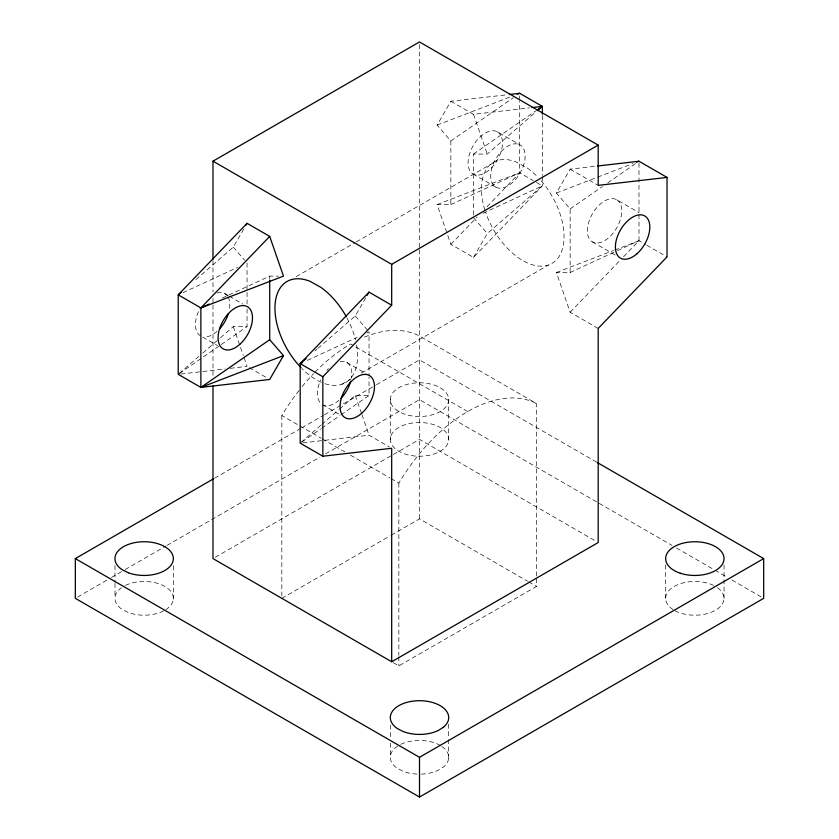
<?xml version="1.0" encoding="UTF-8"?>
<svg xmlns="http://www.w3.org/2000/svg" width="839" height="839" viewBox="0 0 839 839"><rect width="100%" height="100%" fill="white"/><g stroke="black" fill="none" stroke-linecap="round" stroke-linejoin="round"><path stroke-width="0.63" stroke-dasharray="4.2 3.15" d="M195.927 279.513L233.294 247.148L243.929 228.722M542.34 176.746L542.34 185.859L473.5 257.395L450.847 244.317L437.088 204.58L450.847 204.58L450.847 140.994L437.088 125.095L450.847 101.246L507.994 94.65M317.897 348.342L355.264 315.978L366.528 296.471M473.5 257.395L487.27 233.557L542.34 185.859L534.412 181.287M598.186 328.437L570.142 312.244L556.372 272.507L570.142 272.507L570.142 208.921L556.372 193.022L570.142 169.174L596.12 166.174M450.847 244.317L477.118 217.028M487.081 206.667L519.687 172.782L519.687 101.12M570.142 312.244L619.958 260.478M623.576 256.713L638.982 240.709L638.982 161.224M179.21 373.47L198.874 356.439M202.807 353.041L219.524 338.557M220.51 337.708L233.294 326.633L247.054 326.633L247.054 305.878M473.5 215.057L473.5 154.072L487.27 154.072L535.45 112.342M314.95 350.891L316.911 349.192M320.844 425.268L300.194 443.149L320.634 428.991M321.83 424.419L338.547 409.935M339.533 409.086L355.264 395.463L369.034 395.463L369.034 377.298M450.847 140.994L513.227 97.775M473.5 154.072L535.88 110.853M179.294 373.586L220.175 345.269M221.244 344.525L247.054 326.633M570.142 208.921L602.412 186.562M607.782 182.839L637.902 161.969M321.704 428.247L339.994 415.578M341.064 414.833L369.034 395.463M296.177 276.629L355.18 242.565M356.313 241.915L497.013 160.679M341.987 384.22L351.059 378.987M361.273 373.082L548.496 264.998M214.574 478.199L300.624 428.519M301.757 427.869L323.267 415.452M324.399 414.791L375.348 385.384M376.48 384.723L419.5 359.889L597.253 462.509M77.587 597.032L107.025 580.043M111.556 577.421L124.004 570.237M125.137 569.576L165.891 546.053M167.024 545.392L319.869 457.15M325.532 453.889L419.5 399.637L671.976 545.392M215.266 557.285L392.264 455.095M393.407 454.444L419.5 439.374L595.931 541.228M281.831 598.343L390.156 535.796M391.289 535.146L419.5 518.859L527.521 581.217M393.218 662.653L398.85 665.904L536.52 586.419L536.52 577.274M182.975 292.654L237.563 267.431M222.241 298.055L269.707 276.125L278.475 276.125M450.847 204.58L519.687 172.782L533.279 180.637M482.991 213.274L542.34 185.859M307.315 360.382L357.162 337.351M366.653 332.968L369.034 331.877L369.034 375.998M570.142 272.507L616.424 251.123M617.619 250.578L638.982 240.709L645.705 244.6M437.088 125.095L511.182 96.569M437.088 204.58L519.687 172.782M556.372 193.022L596.466 177.595M597.672 177.123L632.9 163.563M556.372 272.507L613.466 250.525M614.683 250.064L638.982 240.709M450.847 101.246L473.5 114.324L529.346 107.874M180.825 374.026L201.601 371.625M202.902 371.478L224.978 368.929M230.169 368.331L247.054 366.381L243.719 356.743M302.795 442.856L369.034 435.2L389.422 446.977M570.142 169.174L598.186 185.367M616.728 199.766A24.341 14.053 -60 0 1 609.009 237.458A24.341 14.053 -60 0 1 587.94 225.292A24.341 14.053 -60 0 1 616.728 199.766L639.171 212.718M497.433 131.838A24.341 14.053 -60 0 1 489.724 169.541A24.341 14.053 -60 0 1 468.644 157.365A24.341 14.053 -60 0 1 497.433 131.838L520.086 144.916A24.341 14.053 -60 0 1 512.377 182.619A24.341 14.053 -60 0 1 491.297 170.443A24.341 14.053 -60 0 1 520.086 144.916M646.827 245.25L667.026 256.902M592.397 241.915L615.952 255.517M473.102 173.988L495.755 187.066M536.52 575.974L536.52 403.601L419.5 336.04A141.151 81.498 -60 0 0 364.43 337.142M467.68 411.55L350.66 343.99A141.151 81.498 -60 0 0 314.499 372.705M676.496 548.014L713.863 569.576M714.996 570.237L727.444 577.421M731.975 580.043L761.413 597.032M346.78 362.458L366.035 373.575M224.81 293.64L228.208 295.601M229.341 296.251L242.932 304.096M322.449 404.618L339.438 414.424M202.734 337.1L217.458 345.595M249.319 367.692L267.442 378.148M299.041 390.408A141.151 81.498 -60 0 0 281.831 415.525L298.705 425.268M299.827 425.918L321.211 438.262M322.333 438.912L344.839 451.906M350.461 455.158L389.852 477.894M390.974 478.545L398.85 483.086A141.151 81.498 -60 0 1 536.52 403.601M528.643 581.867L536.52 586.419M473.5 217.658L487.27 233.557M355.264 315.978L367.409 330M233.294 247.148L244.631 260.247M473.5 114.324L487.27 154.072M355.264 395.463L361.525 413.522M361.945 414.728L369.034 435.2M233.294 326.633L243.3 355.537M724.047 565.014L724.047 598.343M665.642 565.014L665.642 598.343M542.34 115.499L542.34 175.435M519.687 95.908L519.687 99.82M448.708 399.637A29.208 16.864 0 0 1 404.901 414.235A29.208 16.864 0 0 1 404.901 385.028A29.208 16.864 0 0 1 448.708 399.637L448.708 439.374A29.208 16.864 0 0 1 404.901 453.972A29.208 16.864 0 0 1 404.901 424.775A29.208 16.864 0 0 1 448.708 439.374M448.592 724.183L448.592 738.278M448.592 739.568L448.592 758.792M419.5 44.561L419.5 248.501M419.5 249.812L419.5 518.859M398.85 483.086L398.85 655.458M398.85 656.759L398.85 665.904M390.292 399.637L390.292 439.374M390.408 725.053L390.408 737.869M390.408 742.997L390.408 755.824M281.831 415.525L281.831 595.732M269.707 276.125L269.707 278.726M247.054 263.047L247.054 304.578M212.991 260.53L212.991 291.909M212.991 298.443L212.991 303.676M212.991 304.977L212.991 376.879M173.327 565.853L173.327 599.193M114.995 565.444L114.995 582.109M114.995 583.388L114.995 597.494M125.525 585.36A29.208 16.864 0 0 1 165.21 586.66A29.208 16.864 0 0 1 165.902 609.596M163.741 610.844A29.208 16.864 0 0 1 128.304 612.501L122.494 609.649A29.208 16.864 0 0 1 121.424 587.761M217.091 292.947A24.341 14.053 -60 0 1 227.547 296.177M228.072 297.006A24.341 14.053 -60 0 1 229.267 310.262M217.091 331.332A24.341 14.053 -60 0 1 204.034 336.89M200.469 335.789A24.341 14.053 -60 0 1 200.469 307.693M340.141 361.525A24.341 14.053 -60 0 1 351.447 377.959M339.071 400.161A24.341 14.053 -60 0 1 323.55 405.143M319.711 402.08A24.341 14.053 -60 0 1 320.687 379.899M326.801 370.345A24.341 14.053 -60 0 1 328.448 368.541M356.554 344.913A58.405 33.717 60 0 1 322.386 382.773M321.327 382.332A58.405 33.717 60 0 1 302.05 368.657M346.801 317.624A58.405 33.717 60 0 1 355.505 339.91M541.145 180.752A58.405 33.717 60 0 1 551.852 263.488A58.405 33.717 60 0 1 485.645 212.351M484.89 210.033A58.405 33.717 60 0 1 516.614 162.137L527.395 168.136A58.405 33.717 60 0 1 537.851 177.176M441.891 746.479A29.208 16.864 0 0 1 443.412 766.993L438.252 770.233A29.208 16.864 0 0 1 419.469 774.166M416.931 774.103A29.208 16.864 0 0 1 402.73 771.114L397.109 768.136A29.208 16.864 0 0 1 399.605 744.959M400.748 744.382A29.208 16.864 0 0 1 440.884 745.829M717.534 587.73A29.208 16.864 0 0 1 714.388 610.865A29.208 16.864 0 0 1 674.189 610.268M673.14 609.628A29.208 16.864 0 0 1 673.832 586.629A29.208 16.864 0 0 1 713.622 585.423M302.166 386.506A141.151 81.498 -60 0 1 313.597 373.638"/><path stroke-width="1.26" d="M245.806 225.471L247.054 223.31L269.707 236.388L283.477 276.125L200.878 307.923L178.225 294.846L247.054 223.31M269.707 280.016L269.707 339.711L283.477 355.61L269.707 379.459L200.878 387.408L178.225 374.33L178.225 294.846L181.172 292.287M367.157 295.38L369.034 292.129L391.687 305.207L322.847 376.742L322.847 456.227L391.687 448.278L391.687 661.761L212.991 558.596L212.991 386.034M283.477 355.61L200.878 387.408L200.878 307.923L269.707 236.388M322.847 456.227L300.194 443.149L300.194 363.665L369.034 292.129M537.421 110.633L542.34 106.375L519.687 93.297L509.294 94.503M322.847 376.742L300.194 363.665L306.099 358.557M536.96 110.108L542.34 106.375L542.34 114.198M200.878 387.408L269.707 339.711M212.991 259.22L212.991 161.172L419.5 41.95L598.186 145.116L598.186 185.367L667.026 177.417L667.026 256.902L598.186 328.437L598.186 542.539L391.687 661.761M212.991 161.172L391.687 264.337L598.186 145.116M597.253 462.509L763.679 558.596L763.679 598.343L419.5 797.05L75.321 598.343L75.321 558.596L213.442 478.849M75.321 558.596L419.5 757.313L763.679 558.596M200.878 307.923L209.184 304.085M300.194 363.665L302.575 362.574M517.254 94.23L519.687 93.297M636.549 162.158L638.982 161.224L667.026 177.417M531.947 107.581L542.34 106.375M597.42 166.028L638.982 161.224M419.5 757.313L419.5 797.05M391.687 264.337L391.687 305.207M228.365 313.723A24.341 14.053 -60 0 1 219.64 328.825M350.681 381.378A24.341 14.053 -60 0 1 340.781 398.535M301.149 367.734A58.405 33.717 60 0 1 275.202 303.015A58.405 33.717 60 0 1 310.105 281.359L320.886 287.358A58.405 33.717 60 0 1 346.182 316.502M443.412 727.256L438.252 730.496A29.208 16.864 0 0 1 402.73 731.367L397.109 728.388A29.208 16.864 0 0 1 398.871 705.63A29.208 16.864 0 0 1 438.294 704.655A29.208 16.864 0 0 1 443.412 727.256M128.304 572.754L122.494 569.912A29.208 16.864 0 0 1 135.561 542.487A29.208 16.864 0 0 1 173.086 560.913A29.208 16.864 0 0 1 128.304 572.754M680.24 573.205A29.208 16.864 0 0 0 724.047 558.596A29.208 16.864 0 0 0 680.24 543.997A29.208 16.864 0 0 0 680.24 573.205M239.744 344.409A24.341 14.053 -60 0 0 247.463 306.717A24.341 14.053 -60 0 0 218.675 332.244A24.341 14.053 -60 0 0 239.744 344.409M637.063 253.661A24.341 14.053 -60 0 0 644.771 215.959A24.341 14.053 -60 0 0 615.983 241.485A24.341 14.053 -60 0 0 637.063 253.661M361.724 413.239A24.341 14.053 -60 0 0 369.433 375.536A24.341 14.053 -60 0 0 340.644 401.073A24.341 14.053 -60 0 0 361.724 413.239"/></g></svg>
